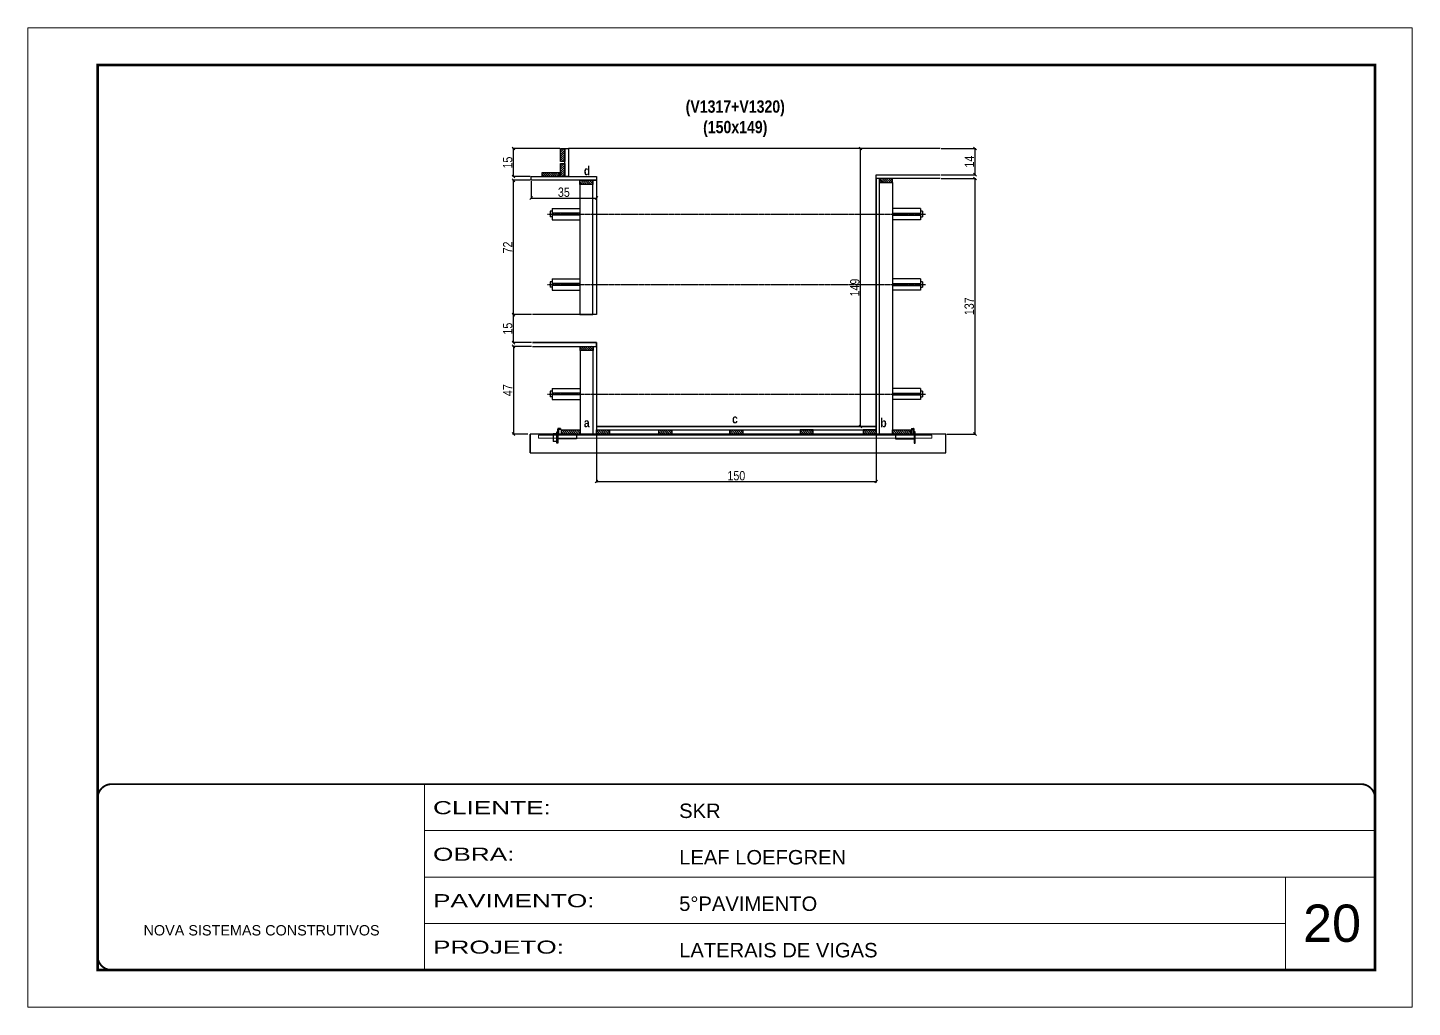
# Model space of a CAD drawing. Extents: x 3309 to 10384, y -2522 to 14608.
# Drawn here: x 8078 to 9563, y 8964 to 10014 of the extents above; entities that cross this region are included whole.
import ezdxf

# ---------------------------------------------------------------- set-up
doc = ezdxf.new("R2010")
doc.units = 0
for name, pattern in [('CONTINUO', [0]), ('DASHED', [0.75, 0.5, -0.25]), ('HIDDEN', [0.375, 0.25, -0.125])]:
    doc.linetypes.add(name, pattern=pattern)
for name, color, linetype in [('barrote', 251, 'Continuous'), ('COTA', 241, 'Continuous'), ('detalhes', 4, 'Continuous'), ('NOMENCLATURA', 7, 'Continuous'), ('Painéis', 200, 'Continuous'), ('presilha', 1, 'Continuous'), ('SARR_2.2x10', 60, 'Continuous'), ('SARR_2.2x7', 40, 'Continuous'), ('SARR_3.5x7', 81, 'Continuous'), ('TENSOR', 3, 'Continuous')]:
    doc.layers.add(name, color=color, linetype=linetype)
for name, color, linetype, lineweight in [('CARIMBO', 255, 'Continuous', 9), ('CONCRETO', 251, 'Continuous', 25), ('Folhas', 255, 'Continuous', 9), ('SARRAFO DE PRESSAO', 251, 'DASHED', 9), ('SCO-___-LAJ', 2, 'Continuous', 0)]:
    doc.layers.add(name, color=color, linetype=linetype, lineweight=lineweight)
doc.styles.add('ARIAL', font='arial.ttf')
doc.styles.add('COTA TECNICA 2X', font='techl___.ttf', dxfattribs={"height": 10})
doc.styles.add('TECNICA', font='techb___.ttf', dxfattribs={"height": 10})
doc.styles.add('Tecnologia', font='')
doc.styles.get('Tecnologia').set_extended_font_data('Forgotten Futurist')
doc.dimstyles.new('SECAO', dxfattribs={"dimscale": 0.333333, "dimtxt": 5, "dimasz": 9, "dimexe": 3, "dimexo": 3, "dimgap": 3, "dimtad": 1, "dimdec": 1, "dimlfac": 0.5, "dimzin": 12, "dimdsep": 46, "dimtxsty": 'COTA TECNICA 2X', "dimblk1": 'OBLIQUE', "dimblk2": 'OBLIQUE', "dimsah": 1, "dimcen": 0.9, "dimclrd": 4, "dimclre": 4, "dimclrt": 240, "dimadec": 1, "dimazin": 3, "dimtfac": 1, "dimtdec": 1, "dimtmove": 0, "dimatfit": 3, "dimfxl": 1, "dimtolj": 1, "dimtzin": 12, "dimarcsym": 0})

# ---------------------------------------------------------------- blocks, each defined once
blk = doc.blocks.new('9999999999')
at = {"color": 30, "linetype": 'CONTINUO'}
for p, q in [((98564.6, 34230.2), (98564.6, 34429.4)), ((98564.6, 34379.6), (99584, 34379.6)), ((98564.6, 34329.8), (99488, 34329.8)), ((99584, 34329.8), (99488, 34329.8)), ((99488, 34329.8), (99488, 34230.2)), ((98564.6, 34280), (99488, 34280))]:
    blk.add_line(p, q, dxfattribs=at)
at = {"color": 30, "linetype": 'CONTINUO', "const_width": 2}
blk.add_lwpolyline([(99584, 34230.2), (99584, 34414.4, 0.414214), (99569, 34429.4), (98229, 34429.4, 0.414214), (98214, 34414.4), (98214, 34245.2, 0.414214), (98229, 34230.2), (99584, 34230.2)], format="xyb", dxfattribs=at)
at = {"layer": 'Folhas'}
blk.add_lwpolyline([(98139, 34190.2), (99624, 34190.2), (99624, 35240.2), (98139, 35240.2)], close=True, dxfattribs=at)
at = {"layer": 'Folhas', "color": 30, "const_width": 3}
blk.add_lwpolyline([(98214, 34230.2), (99584, 34230.2), (99584, 35200.2), (98214, 35200.2)], close=True, dxfattribs=at)
at = {"color": 7, "linetype": 'Continuous', "ltscale": 5, "style": 'ARIAL'}
for s, height, p in [('SKR', 15.48, (98837.7, 34393.1)), ('LEAF LOEFGREN', 15.483, (98837.7, 34343.3)), ('5°PAVIMENTO', 15.483, (98837.7, 34293.5)), ('NOVA SISTEMAS CONSTRUTIVOS', 11.059, (98263.2, 34267.2)), ('LATERAIS DE VIGAS', 15.483, (98837.7, 34243.7))]:
    blk.add_text(s, height=height, dxfattribs=at).set_placement(p)
at = {"layer": 'Folhas', "color": 7, "style": 'Tecnologia', "width": 1.5}
for s, p in [('CLIENTE:', (98573.7, 34397.2)), ('OBRA:', (98573.7, 34347.3)), ('PAVIMENTO:', (98573.7, 34297.5)), ('PROJETO:', (98573.7, 34247.7))]:
    blk.add_text(s, height=14, dxfattribs=at).set_placement(p)
blk = doc.blocks.new('PRESILHA METÁLICA 1')
at = {"layer": 'presilha'}
for p, q in [((0, 13), (6, 13)), ((0, 13), (0, 0)), ((6, 0), (0, 0)), ((6, 15.5), (7.5, 15.5)), ((6, -2.5), (6, 15.5)), ((6, 13), (6, 0)), ((7.5, 10.6), (7.5, 19.9)), ((7.5, 15.5), (7.5, -2.5)), ((37.5, 4.1), (7.5, 4.1)), ((12, 21), (8.6, 21)), ((9, 11.6), (9, 18.9)), ((12, 19.5), (9.6, 19.5)), ((37.5, 11), (9.6, 11)), ((12, 21), (12, 19.5)), ((37.5, 11), (37.5, 4.1)), ((7.5, -2.5), (6, -2.5))]:
    blk.add_line(p, q, dxfattribs=at)
for centre, radius, start, end in [((8.6, 19.9), 1.14, 90, 180), ((9.6, 18.9), 0.57, 90, 180), ((9.6, 11.6), 0.57, 180, 270)]:
    blk.add_arc(centre, radius, start, end, dxfattribs=at)
blk = doc.blocks.new('_Oblique')
at = {"color": 0, "linetype": 'ByBlock', "lineweight": -2}
blk.add_line((-0.5, -0.5), (0.5, 0.5), dxfattribs=at)
blk = doc.blocks.new('*D544')
at = {"layer": 'COTA', "color": 4, "lineweight": -2, "transparency": 16777216}
for p, q in [((8618.2, 9672), (8597.8, 9672)), ((8598.8, 9672), (8598.8, 9578)), ((8614.1, 9578), (8597.8, 9578))]:
    blk.add_line(p, q, dxfattribs=at)
at = {"layer": 'Defpoints', "color": 0, "transparency": 16777216}
for p in [(8619.2, 9672), (8598.8, 9578), (8615.1, 9578)]:
    blk.add_point(p, dxfattribs=at)
at = {"layer": 'COTA', "color": 4, "lineweight": -2, "transparency": 16777216, "xscale": 3, "yscale": 3, "zscale": 3}
for p, rotation in [((8598.8, 9672), 90), ((8598.8, 9578), 270)]:
    blk.add_blockref('_Oblique', p, dxfattribs=dict(at, rotation=rotation))
at = {"layer": 'COTA', "color": 240, "transparency": 16777216, "insert": (8592.7, 9625), "char_height": 10, "attachment_point": 5, "rotation": 90, "style": 'COTA TECNICA 2X'}
blk.add_mtext('\\A1;47', dxfattribs=at)
blk = doc.blocks.new('*D545')
at = {"layer": 'COTA', "color": 4, "lineweight": -2, "transparency": 16777216}
for p, q in [((8618.2, 9706), (8597.8, 9706)), ((8598.8, 9676), (8598.8, 9706)), ((8618.2, 9676), (8597.8, 9676))]:
    blk.add_line(p, q, dxfattribs=at)
at = {"layer": 'Defpoints', "color": 0, "transparency": 16777216}
for p in [(8598.8, 9706), (8619.2, 9706), (8619.2, 9676)]:
    blk.add_point(p, dxfattribs=at)
at = {"layer": 'COTA', "color": 4, "lineweight": -2, "transparency": 16777216, "xscale": 3, "yscale": 3, "zscale": 3}
for p, rotation in [((8598.8, 9706), 90), ((8598.8, 9676), 270)]:
    blk.add_blockref('_Oblique', p, dxfattribs=dict(at, rotation=rotation))
at = {"layer": 'COTA', "color": 240, "transparency": 16777216, "insert": (8592.7, 9691), "char_height": 10, "attachment_point": 5, "rotation": 90, "style": 'COTA TECNICA 2X'}
blk.add_mtext('\\A1;15', dxfattribs=at)
blk = doc.blocks.new('PRESILHA METÁLICA 2')
at = {"layer": 'presilha'}
for p, q in [((-5.2, 23.5), (-5.2, 22)), ((-5.2, 23.5), (-1.9, 23.5)), ((-0.8, 14.6), (-0.8, 22.4)), ((-30.8, 13.5), (-30.8, 6.6)), ((-30.8, 13.5), (-2.8, 13.5)), ((-30.8, 6.6), (-0.8, 6.6)), ((-5.2, 22), (-2.8, 22)), ((-2.2, 14.1), (-2.2, 21.4)), ((0.8, 18), (-0.8, 18)), ((-0.8, 18), (-0.8, 0)), ((-0.8, 0), (0.8, 0)), ((0.8, 0), (0.8, 18))]:
    blk.add_line(p, q, dxfattribs=at)
for centre, radius, start, end in [((-1.9, 22.4), 1.14, 0, 90), ((-2.8, 21.4), 0.57, 0, 90), ((-2.8, 14.1), 0.57, 270, 0)]:
    blk.add_arc(centre, radius, start, end, dxfattribs=at)
blk = doc.blocks.new('*D546')
at = {"layer": 'COTA', "color": 4, "lineweight": -2, "transparency": 16777216}
for p, q in [((9057.6, 9852), (9094.9, 9852)), ((9093.9, 9578), (9093.9, 9852)), ((9063.7, 9578), (9094.9, 9578))]:
    blk.add_line(p, q, dxfattribs=at)
at = {"layer": 'Defpoints', "color": 0, "transparency": 16777216}
for p in [(9056.6, 9852), (9093.9, 9852), (9062.7, 9578)]:
    blk.add_point(p, dxfattribs=at)
at = {"layer": 'COTA', "color": 4, "lineweight": -2, "transparency": 16777216, "xscale": 3, "yscale": 3, "zscale": 3}
for p, rotation in [((9093.9, 9852), 90), ((9093.9, 9578), 270)]:
    blk.add_blockref('_Oblique', p, dxfattribs=dict(at, rotation=rotation))
at = {"layer": 'COTA', "color": 240, "transparency": 16777216, "insert": (9087.7, 9715), "char_height": 10, "attachment_point": 5, "rotation": 90, "style": 'COTA TECNICA 2X'}
blk.add_mtext('\\A1;137', dxfattribs=at)
blk = doc.blocks.new('*D547')
at = {"layer": 'COTA', "color": 4, "lineweight": -2, "transparency": 16777216}
for p, q in [((9057.6, 9884), (9094.9, 9884)), ((9093.9, 9856), (9093.9, 9884)), ((9057.6, 9856), (9094.9, 9856))]:
    blk.add_line(p, q, dxfattribs=at)
at = {"layer": 'Defpoints', "color": 0, "transparency": 16777216}
for p in [(9056.6, 9884), (9093.9, 9884), (9056.6, 9856)]:
    blk.add_point(p, dxfattribs=at)
at = {"layer": 'COTA', "color": 4, "lineweight": -2, "transparency": 16777216, "xscale": 3, "yscale": 3, "zscale": 3}
for p, rotation in [((9093.9, 9884), 90), ((9093.9, 9856), 270)]:
    blk.add_blockref('_Oblique', p, dxfattribs=dict(at, rotation=rotation))
at = {"layer": 'COTA', "color": 240, "transparency": 16777216, "insert": (9087.8, 9870), "char_height": 10, "attachment_point": 5, "rotation": 90, "style": 'COTA TECNICA 2X'}
blk.add_mtext('\\A1;14', dxfattribs=at)
blk = doc.blocks.new('*D548')
at = {"layer": 'COTA', "color": 4, "lineweight": -2, "transparency": 16777216}
for p, q in [((8986.9, 9884), (8970.1, 9884)), ((8971.1, 9586), (8971.1, 9884)), ((8986.9, 9586), (8970.1, 9586))]:
    blk.add_line(p, q, dxfattribs=at)
at = {"layer": 'Defpoints', "color": 0, "transparency": 16777216}
for p in [(8971.1, 9884), (8987.9, 9884), (8987.9, 9586)]:
    blk.add_point(p, dxfattribs=at)
at = {"layer": 'COTA', "color": 4, "lineweight": -2, "transparency": 16777216, "xscale": 3, "yscale": 3, "zscale": 3}
for p, rotation in [((8971.1, 9884), 90), ((8971.1, 9586), 270)]:
    blk.add_blockref('_Oblique', p, dxfattribs=dict(at, rotation=rotation))
at = {"layer": 'COTA', "color": 240, "transparency": 16777216, "insert": (8965, 9735), "char_height": 10, "attachment_point": 5, "rotation": 90, "style": 'COTA TECNICA 2X'}
blk.add_mtext('\\A1;149', dxfattribs=at)
blk = doc.blocks.new('*D549')
at = {"layer": 'COTA', "color": 4, "lineweight": -2, "transparency": 16777216}
for p, q in [((8687.9, 9577), (8687.9, 9526.2)), ((8987.9, 9577), (8987.9, 9526.2)), ((8687.9, 9527.2), (8987.9, 9527.2))]:
    blk.add_line(p, q, dxfattribs=at)
at = {"layer": 'Defpoints', "color": 0, "transparency": 16777216}
for p in [(8687.9, 9578), (8987.9, 9578), (8987.9, 9527.2)]:
    blk.add_point(p, dxfattribs=at)
at = {"layer": 'COTA', "color": 4, "lineweight": -2, "transparency": 16777216, "xscale": 3, "yscale": 3, "zscale": 3, "rotation": 180}
blk.add_blockref('_Oblique', (8687.9, 9527.2), dxfattribs=at)
at = {"layer": 'COTA', "color": 4, "lineweight": -2, "transparency": 16777216, "xscale": 3, "yscale": 3, "zscale": 3}
blk.add_blockref('_Oblique', (8987.9, 9527.2), dxfattribs=at)
at = {"layer": 'COTA', "color": 240, "transparency": 16777216, "insert": (8837.9, 9533.3), "char_height": 10, "attachment_point": 5, "style": 'COTA TECNICA 2X'}
blk.add_mtext('\\A1;150', dxfattribs=at)
blk = doc.blocks.new('*D682')
at = {"layer": 'COTA', "color": 4, "lineweight": -2, "transparency": 16777216}
for p, q in [((8616.9, 9850), (8597.8, 9850)), ((8598.8, 9706), (8598.8, 9850)), ((8618.2, 9706), (8597.8, 9706))]:
    blk.add_line(p, q, dxfattribs=at)
at = {"layer": 'Defpoints', "color": 0, "transparency": 16777216}
for p in [(8598.8, 9850), (8617.9, 9850), (8619.2, 9706)]:
    blk.add_point(p, dxfattribs=at)
at = {"layer": 'COTA', "color": 4, "lineweight": -2, "transparency": 16777216, "xscale": 3, "yscale": 3, "zscale": 3}
for p, rotation in [((8598.8, 9850), 90), ((8598.8, 9706), 270)]:
    blk.add_blockref('_Oblique', p, dxfattribs=dict(at, rotation=rotation))
at = {"layer": 'COTA', "color": 240, "transparency": 16777216, "insert": (8592.7, 9778), "char_height": 10, "attachment_point": 5, "rotation": 90, "style": 'COTA TECNICA 2X'}
blk.add_mtext('\\A1;72', dxfattribs=at)
blk = doc.blocks.new('*D683')
at = {"layer": 'COTA', "color": 4, "lineweight": -2, "transparency": 16777216}
for p, q in [((8648.5, 9884), (8597.8, 9884)), ((8598.8, 9854), (8598.8, 9884)), ((8616.9, 9854), (8597.8, 9854))]:
    blk.add_line(p, q, dxfattribs=at)
at = {"layer": 'Defpoints', "color": 0, "transparency": 16777216}
for p in [(8598.8, 9884), (8649.5, 9884), (8617.9, 9854)]:
    blk.add_point(p, dxfattribs=at)
at = {"layer": 'COTA', "color": 4, "lineweight": -2, "transparency": 16777216, "xscale": 3, "yscale": 3, "zscale": 3}
for p, rotation in [((8598.8, 9884), 90), ((8598.8, 9854), 270)]:
    blk.add_blockref('_Oblique', p, dxfattribs=dict(at, rotation=rotation))
at = {"layer": 'COTA', "color": 240, "transparency": 16777216, "insert": (8592.7, 9869), "char_height": 10, "attachment_point": 5, "rotation": 90, "style": 'COTA TECNICA 2X'}
blk.add_mtext('\\A1;15', dxfattribs=at)
blk = doc.blocks.new('*D684')
at = {"layer": 'COTA', "color": 4, "lineweight": -2, "transparency": 16777216}
for p, q in [((8617.9, 9849), (8617.9, 9830)), ((8687.9, 9849), (8687.9, 9830)), ((8617.9, 9831), (8687.9, 9831))]:
    blk.add_line(p, q, dxfattribs=at)
at = {"layer": 'Defpoints', "color": 0, "transparency": 16777216}
for p in [(8617.9, 9850), (8687.9, 9850), (8687.9, 9831)]:
    blk.add_point(p, dxfattribs=at)
at = {"layer": 'COTA', "color": 4, "lineweight": -2, "transparency": 16777216, "xscale": 3, "yscale": 3, "zscale": 3, "rotation": 180}
blk.add_blockref('_Oblique', (8617.9, 9831), dxfattribs=at)
at = {"layer": 'COTA', "color": 4, "lineweight": -2, "transparency": 16777216, "xscale": 3, "yscale": 3, "zscale": 3}
blk.add_blockref('_Oblique', (8687.9, 9831), dxfattribs=at)
at = {"layer": 'COTA', "color": 240, "transparency": 16777216, "insert": (8652.9, 9837.2), "char_height": 10, "attachment_point": 5, "style": 'COTA TECNICA 2X'}
blk.add_mtext('\\A1;35', dxfattribs=at)

msp = doc.modelspace()

# ---------------------------------------------------------------- hatches: boundary and pattern name
at = {"layer": 'SARR_2.2x10'}
h = msp.add_hatch(dxfattribs=at)
h.set_pattern_fill('ANSI31', color=256, scale=0.5, angle=90)
h.set_pattern_definition([(135, (41823.0078, -113658.1942), (-1.122532015, -1.122532015), [])])
h.paths.add_polyline_path([(8629.47, 9858.38), (8629.47, 9853.98), (8649.47, 9853.98), (8649.47, 9858.38)])
h = msp.add_hatch(dxfattribs=at)
h.set_pattern_fill('ANSI31', color=256, scale=0.5, angle=90)
h.set_pattern_definition([(135, (41843.8078, -113934.1942), (-1.122532015, -1.122532015), [])])
h.paths.add_polyline_path([(8650.27, 9582.38), (8650.27, 9577.98), (8670.27, 9577.98), (8670.27, 9582.38)])
h = msp.add_hatch(dxfattribs=at)
h.set_pattern_fill('ANSI31', color=256, scale=0.5, angle=90)
h.set_pattern_definition([(135, (42199.0078, -113934.1942), (-1.122532015, -1.122532015), [])])
h.paths.add_polyline_path([(9005.47, 9582.38), (9005.47, 9577.98), (9025.47, 9577.98), (9025.47, 9582.38)])
at = {"layer": 'SARR_2.2x7'}
h = msp.add_hatch(dxfattribs=at)
h.set_pattern_fill('ANSI31', color=256, scale=0.5, angle=180)
h.set_pattern_definition([(225, (132166.0389, 43057.5141), (1.122532015, -1.122532015), [])])
h.paths.add_polyline_path([(8649.47, 9883.98), (8653.87, 9883.98), (8653.87, 9869.98), (8649.47, 9869.98)])
h = msp.add_hatch(dxfattribs=at)
h.set_pattern_fill('ANSI31', color=256, scale=0.5, angle=180)
h.set_pattern_definition([(225, (132166.0389, 43041.5141), (1.122532015, -1.122532015), [])])
h.paths.add_polyline_path([(8649.47, 9867.98), (8653.87, 9867.98), (8653.87, 9853.98), (8649.47, 9853.98)])
h = msp.add_hatch(dxfattribs=at)
h.set_pattern_fill('ANSI31', color=256, scale=0.5, angle=90)
h.set_pattern_definition([(135, (41857.4078, -113666.5942), (-1.122532015, -1.122532015), [])])
h.paths.add_polyline_path([(8683.87, 9849.98), (8683.87, 9845.58), (8669.87, 9845.58), (8669.87, 9849.98)])
h = msp.add_hatch(dxfattribs=at)
h.set_pattern_fill('ANSI31', color=256, scale=0.5, angle=90)
h.set_pattern_definition([(135, (42099.8078, -113664.5942), (-1.122532015, -1.122532015), [])])
h.paths.add_polyline_path([(8991.47, 9851.98), (8991.47, 9847.58), (9005.47, 9847.58), (9005.47, 9851.98)])
h = msp.add_hatch(dxfattribs=at)
h.set_pattern_fill('ANSI31', color=256, scale=0.5, angle=90)
h.set_pattern_definition([(135, (41857.8078, -113844.5942), (-1.122532015, -1.122532015), [])])
h.paths.add_polyline_path([(8684.27, 9671.98), (8684.27, 9667.58), (8670.27, 9667.58), (8670.27, 9671.98)])
h = msp.add_hatch(dxfattribs=at)
h.set_pattern_fill('ANSI31', color=256, scale=0.5, angle=90)
h.set_pattern_definition([(135, (41923.4078, -113934.1942), (-1.122532015, -1.122532015), [])])
h.paths.add_polyline_path([(8701.87, 9577.98), (8701.87, 9582.38), (8687.87, 9582.38), (8687.87, 9577.98)])
h = msp.add_hatch(dxfattribs=at)
h.set_pattern_fill('ANSI31', color=256, scale=0.5, angle=90)
h.set_pattern_definition([(135, (42092.1926, -113934.1942), (-1.122532015, -1.122532015), [])])
h.paths.add_polyline_path([(8768.65, 9577.98), (8768.65, 9582.38), (8754.65, 9582.38), (8754.65, 9577.98)])
h = msp.add_hatch(dxfattribs=at)
h.set_pattern_fill('ANSI31', color=256, scale=0.5, angle=90)
h.set_pattern_definition([(135, (42066.4078, -113934.1942), (-1.122532015, -1.122532015), [])])
h.paths.add_polyline_path([(8844.87, 9577.98), (8844.87, 9582.38), (8830.87, 9582.38), (8830.87, 9577.98)])
h = msp.add_hatch(dxfattribs=at)
h.set_pattern_fill('ANSI31', color=256, scale=0.5, angle=90)
h.set_pattern_definition([(135, (42074.6634, -113934.1942), (-1.122532015, -1.122532015), [])])
h.paths.add_polyline_path([(8906.36, 9577.98), (8906.36, 9582.38), (8920.36, 9582.38), (8920.36, 9577.98)])
h = msp.add_hatch(dxfattribs=at)
h.set_pattern_fill('ANSI31', color=256, scale=0.5, angle=90)
h.set_pattern_definition([(135, (42185.4078, -113934.1942), (-1.122532015, -1.122532015), [])])
h.paths.add_polyline_path([(8973.87, 9582.38), (8973.87, 9577.98), (8987.87, 9577.98), (8987.87, 9582.38)])

# ---------------------------------------------------------------- linework, layer by layer
at = {"ltscale": 3}
for p, q in [((8638.27, 9816.74), (8638.27, 9810.74)), ((8640.27, 9816.74), (8638.27, 9816.74)), ((8640.27, 9819.74), (8640.27, 9807.74)), ((8640.27, 9819.74), (8670.27, 9819.74)), ((9035.47, 9819.74), (9005.47, 9819.74)), ((9035.47, 9819.74), (9035.47, 9807.74)), ((9037.47, 9816.74), (9035.47, 9816.74)), ((9037.47, 9816.74), (9037.47, 9810.74)), ((8640.27, 9810.74), (8638.27, 9810.74)), ((8670.27, 9814.74), (8640.27, 9814.74)), ((8670.27, 9812.74), (8640.27, 9812.74)), ((8640.27, 9807.74), (8670.27, 9807.74)), ((9005.47, 9814.74), (9035.47, 9814.74)), ((9005.47, 9812.74), (9035.47, 9812.74)), ((9035.47, 9807.74), (9005.47, 9807.74)), ((9035.47, 9810.74), (9037.47, 9810.74)), ((8640.27, 9744.31), (8640.27, 9732.31)), ((8640.27, 9744.31), (8670.27, 9744.31)), ((9035.47, 9744.31), (9005.47, 9744.31)), ((9035.47, 9744.31), (9035.47, 9732.31)), ((8638.27, 9741.31), (8638.27, 9735.31)), ((8640.27, 9741.31), (8638.27, 9741.31)), ((8640.27, 9735.31), (8638.27, 9735.31)), ((8670.27, 9739.31), (8640.27, 9739.31)), ((8670.27, 9737.31), (8640.27, 9737.31)), ((8640.27, 9732.31), (8670.27, 9732.31)), ((9005.47, 9739.31), (9035.47, 9739.31)), ((9005.47, 9737.31), (9035.47, 9737.31)), ((9035.47, 9732.31), (9005.47, 9732.31)), ((9037.47, 9741.31), (9035.47, 9741.31)), ((9035.47, 9735.31), (9037.47, 9735.31)), ((9037.47, 9741.31), (9037.47, 9735.31)), ((8638.27, 9623.9), (8638.27, 9617.9)), ((8640.27, 9623.9), (8638.27, 9623.9)), ((8640.27, 9626.9), (8640.27, 9614.9)), ((8640.27, 9626.9), (8670.27, 9626.9)), ((9035.47, 9626.9), (9005.47, 9626.9)), ((9035.47, 9626.9), (9035.47, 9614.9)), ((9037.47, 9623.9), (9035.47, 9623.9)), ((9037.47, 9623.9), (9037.47, 9617.9)), ((8640.27, 9617.9), (8638.27, 9617.9)), ((8670.27, 9621.9), (8640.27, 9621.9)), ((8670.27, 9619.9), (8640.27, 9619.9)), ((8640.27, 9614.9), (8670.27, 9614.9)), ((9005.47, 9621.9), (9035.47, 9621.9)), ((9005.47, 9619.9), (9035.47, 9619.9)), ((9035.47, 9614.9), (9005.47, 9614.9)), ((9035.47, 9617.9), (9037.47, 9617.9))]:
    msp.add_line(p, q, dxfattribs=at)
at = {"layer": 'barrote'}
msp.add_lwpolyline([(8616.81, 9557.98), (9062.66, 9557.98), (9062.66, 9577.98), (8616.81, 9577.98)], close=True, dxfattribs=at)
at = {"layer": 'CONCRETO', "linetype": 'Continuous'}
for points in [[(9056.57, 9883.98), (8657.87, 9883.98), (8657.87, 9853.98), (8687.87, 9853.98), (8687.87, 9705.98), (8619.17, 9705.98)], [(8619.17, 9675.98), (8687.87, 9675.98), (8687.87, 9585.98), (8987.87, 9585.98), (8987.87, 9855.98), (9056.57, 9855.98)]]:
    msp.add_lwpolyline(points, dxfattribs=at)
at = {"layer": 'detalhes', "color": 250}
msp.add_line((8616.81, 9557.98), (8616.81, 9577.98), dxfattribs=at)
at = {"layer": 'Painéis', "linetype": 'Continuous'}
for points in [[(8653.87, 9853.98), (8653.87, 9883.98), (8657.87, 9883.98), (8657.87, 9853.98)], [(8617.87, 9853.98), (8687.87, 9853.98), (8687.87, 9849.98), (8617.87, 9849.98)], [(8683.87, 9705.98), (8683.87, 9849.98), (8687.87, 9849.98), (8687.87, 9705.98)], [(8684.27, 9577.98), (8684.27, 9671.98), (8687.87, 9671.98), (8687.87, 9577.98)], [(8987.87, 9585.98), (8687.87, 9585.98), (8687.87, 9582.38), (8987.87, 9582.38)]]:
    msp.add_lwpolyline(points, close=True, dxfattribs=at)
msp.add_lwpolyline([(9056.57, 9851.98), (8987.87, 9851.98), (8987.87, 9855.98), (9056.57, 9855.98)], dxfattribs=at)
at = {"layer": 'Painéis', "linetype": 'Continuous', "elevation": 0}
msp.add_lwpolyline([(8991.47, 9577.98), (8991.47, 9851.98), (8987.87, 9851.98), (8987.87, 9577.98)], close=True, dxfattribs=at)
msp.add_lwpolyline([(8619.17, 9671.98), (8687.87, 9671.98), (8687.87, 9675.98), (8619.17, 9675.98)], dxfattribs=at)
at = {"layer": 'SARR_2.2x10'}
for points in [[(8629.47, 9858.38), (8649.47, 9858.38), (8649.47, 9853.98), (8629.47, 9853.98)], [(8650.27, 9582.38), (8670.27, 9582.38), (8670.27, 9577.98), (8650.27, 9577.98)]]:
    msp.add_lwpolyline(points, close=True, dxfattribs=at)
at = {"layer": 'SARR_2.2x10', "elevation": 0}
msp.add_lwpolyline([(9005.47, 9582.38), (9025.47, 9582.38), (9025.47, 9577.98), (9005.47, 9577.98)], close=True, dxfattribs=at)
at = {"layer": 'SARR_2.2x7'}
for points in [[(8649.47, 9869.98), (8649.47, 9883.98), (8653.87, 9883.98), (8653.87, 9869.98)], [(8649.47, 9853.98), (8649.47, 9867.98), (8653.87, 9867.98), (8653.87, 9853.98)], [(9005.47, 9851.98), (8991.47, 9851.98), (8991.47, 9847.58), (9005.47, 9847.58)], [(8687.87, 9582.38), (8701.87, 9582.38), (8701.87, 9577.98), (8687.87, 9577.98)], [(8754.65, 9582.38), (8768.65, 9582.38), (8768.65, 9577.98), (8754.65, 9577.98)], [(8830.87, 9582.38), (8844.87, 9582.38), (8844.87, 9577.98), (8830.87, 9577.98)], [(8920.36, 9582.38), (8906.36, 9582.38), (8906.36, 9577.98), (8920.36, 9577.98)], [(8987.87, 9582.38), (8973.87, 9582.38), (8973.87, 9577.98), (8987.87, 9577.98)]]:
    msp.add_lwpolyline(points, close=True, dxfattribs=at)
at = {"layer": 'SARR_2.2x7', "elevation": 0}
for points in [[(8669.87, 9849.98), (8683.87, 9849.98), (8683.87, 9845.58), (8669.87, 9845.58)], [(8670.27, 9671.98), (8684.27, 9671.98), (8684.27, 9667.58), (8670.27, 9667.58)]]:
    msp.add_lwpolyline(points, close=True, dxfattribs=at)
at = {"layer": 'SARR_3.5x7'}
for points in [[(8683.87, 9845.58), (8669.87, 9845.58), (8669.87, 9705.98), (8683.87, 9705.98)], [(8684.27, 9667.58), (8670.27, 9667.58), (8670.27, 9577.98), (8684.27, 9577.98)]]:
    msp.add_lwpolyline(points, close=True, dxfattribs=at)
at = {"layer": 'SARR_3.5x7', "elevation": 0}
msp.add_lwpolyline([(8991.47, 9847.58), (9005.47, 9847.58), (9005.47, 9577.98), (8991.47, 9577.98)], close=True, dxfattribs=at)
at = {"layer": 'SCO-___-LAJ', "color": 1}
msp.add_lwpolyline([(8625.82, 9576.64), (9047.58, 9576.64), (9047.58, 9573.44), (8625.82, 9573.44)], close=True, dxfattribs=at)
at = {"layer": 'TENSOR', "linetype": 'HIDDEN', "ltscale": 0.5}
for p, q in [((8635.27, 9813.74), (9040.77, 9813.74)), ((8635.27, 9738.31), (9040.77, 9738.31)), ((8635.27, 9620.9), (9040.77, 9620.9))]:
    msp.add_line(p, q, dxfattribs=at)

# ---------------------------------------------------------------- block references
at = {"layer": 'presilha', "xscale": 0.6666666666666666, "yscale": 0.6666666666666666, "zscale": 0.6666666666666666}
for name, p in [('PRESILHA METÁLICA 1', (8641.4, 9570.01)), ('PRESILHA METÁLICA 2', (9029.15, 9568.34))]:
    msp.add_blockref(name, p, dxfattribs=at)
at = {"layer": 'SARRAFO DE PRESSAO', "color": 6, "linetype": 'ByBlock'}
msp.add_blockref('9999999999', (-90061.11, -25226.65), dxfattribs=at)

# ---------------------------------------------------------------- texts
at = {"layer": 'CARIMBO', "style": 'ARIAL'}
msp.add_text('20', height=40, dxfattribs=at).set_placement((9445.73, 9033.7))
at = {"layer": 'detalhes', "style": 'TECNICA'}
for s, p in [('d', (8674.4, 9855.45)), ('c', (8833.34, 9589.45)), ('b', (8992.37, 9585.33)), ('a', (8674.4, 9585.34))]:
    msp.add_text(s, height=9.6, dxfattribs=at).set_placement(p)
at = {"layer": 'NOMENCLATURA', "insert": (8836.73, 9935.67), "char_height": 13.2, "attachment_point": 2, "style": 'TECNICA'}
msp.add_mtext_dynamic_manual_height_columns('(V1317+V1320)\\P(150x149)', width=300.2766, gutter_width=1, heights=[0], dxfattribs=at)

# ---------------------------------------------------------------- dimensions: what is measured, and where the dimension line sits
at = {"layer": 'COTA'}
for base, p1, p2, picture, middle in [((8598.82, 9883.98), (8617.87, 9853.98), (8649.47, 9883.98), '*D683', (8592.71, 9868.98)), ((8971.14, 9883.98), (8987.87, 9585.98), (8987.87, 9883.98), '*D548', (8965.04, 9734.98)), ((9093.88, 9883.98), (9056.57, 9855.98), (9056.57, 9883.98), '*D547', (9087.8, 9869.98)), ((8598.82, 9849.98), (8619.17, 9705.98), (8617.87, 9849.98), '*D682', (8592.75, 9777.98)), ((9093.88, 9851.98), (9062.66, 9577.98), (9056.57, 9851.98), '*D546', (9087.66, 9714.98)), ((8598.82, 9705.98), (8619.17, 9675.98), (8619.17, 9705.98), '*D545', (8592.71, 9690.98)), ((8598.82, 9577.98, 0), (8619.17, 9671.98), (8615.06, 9577.98, 0), '*D544', (8592.75, 9624.98, 0))]:
    dim = msp.add_linear_dim(base=base, p1=p1, p2=p2, angle=90, dimstyle='SECAO', dxfattribs=at)
    dim.commit()
    dim.dimension.update_dxf_attribs({"geometry": picture, "text_midpoint": middle})
for base, p1, p2, picture, middle in [((8687.87, 9831), (8617.87, 9849.98), (8687.87, 9849.98), '*D684', (8652.87, 9837.22)), ((8987.87, 9527.23), (8687.87, 9577.98), (8987.87, 9577.98), '*D549', (8837.87, 9533.34))]:
    dim = msp.add_linear_dim(base=base, p1=p1, p2=p2, dimstyle='SECAO', dxfattribs=at)
    dim.commit()
    dim.dimension.update_dxf_attribs({"geometry": picture, "text_midpoint": middle})

doc.saveas('drawing.dxf')
